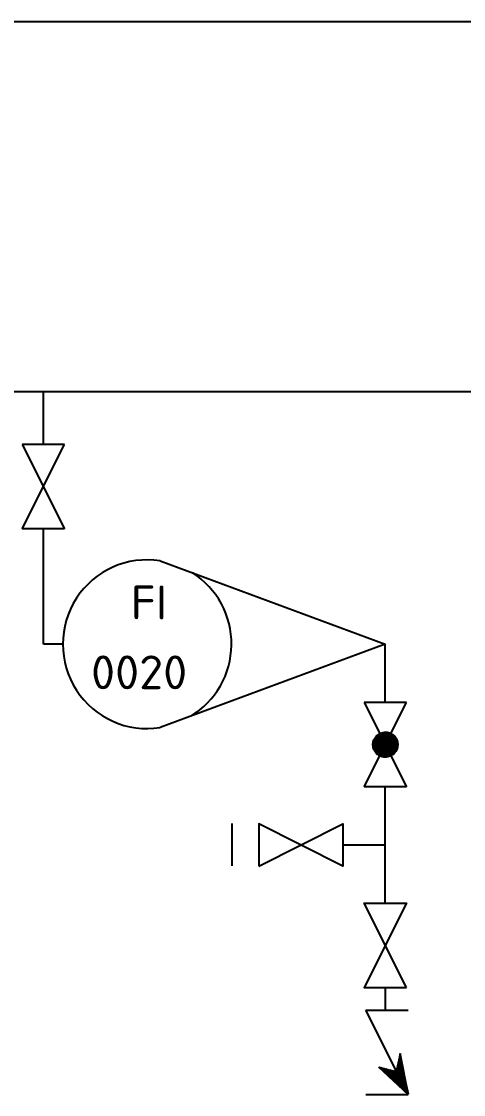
# Model space of a CAD drawing. Extents: x 270 to 589, y 86 to 206.
# Drawn here: x 399.232 to 401.068, y 111.146 to 115.597 of the extents above; entities that cross this region are included whole.
import ezdxf

# ---------------------------------------------------------------- set-up
doc = ezdxf.new("R2010")
doc.units = 0
doc.header["$MEASUREMENT"] = 0
doc.layers.get('0').update_dxf_attribs({"linetype": 'CONTINUOUS'})
doc.layers.add('IN-MAJ-PROC', color=3, linetype='CONTINUOUS')
doc.layers.add('IN-MIN-PROC', color=7, linetype='CONTINUOUS')
doc.styles.add('S1', font='SIMPLEX.shx')

msp = doc.modelspace()

# ---------------------------------------------------------------- hatches: boundary and pattern name
at = {"linetype": 'CONTINUOUS'}
h = msp.add_hatch(dxfattribs=at)
h.set_pattern_fill('ANSI31', color=2, scale=0.0014, angle=90, style=0)
h.set_pattern_definition([(135, (428.45833806, -248.9680968), (-0.00012374368671, -0.00012374368671), [])])
edge = h.paths.add_edge_path()
edge.add_arc((400.7433, 112.5973), 0.0516, 0, 360)

# ---------------------------------------------------------------- linework, layer by layer
at = {"color": 6, "linetype": 'CONTINUOUS'}
msp.add_line((271.0838, 115.597), (567.7018, 115.597, 0.5582), dxfattribs=at)
at = {"color": 5, "linetype": 'CONTINUOUS'}
for p, q in [((392.3479, 114.0621), (408.3524, 114.0621)), ((399.4043, 113.0139), (399.3233, 113.0139)), ((400.7429, 111.5896), (400.7429, 111.496))]:
    msp.add_line(p, q, dxfattribs=at)
at = {"color": 2}
for p, q in [((399.2358, 113.493), (399.4108, 113.843)), ((399.2358, 113.843), (399.4108, 113.493)), ((399.4108, 113.843), (399.2358, 113.843)), ((399.4108, 113.493), (399.2358, 113.493)), ((400.6554, 112.4224), (400.8304, 112.7724)), ((400.6554, 112.7724), (400.8304, 112.4224)), ((400.8304, 112.7724), (400.6554, 112.7724)), ((400.8304, 112.4224), (400.6554, 112.4224)), ((400.6623, 111.496), (400.8373, 111.496)), ((400.8373, 111.146), (400.6623, 111.496)), ((400.6623, 111.146), (400.8373, 111.146))]:
    msp.add_line(p, q, dxfattribs=at)
at = {"color": 2, "linetype": 'CONTINUOUS'}
for p, q in [((400.106, 112.2696), (400.106, 112.0942)), ((400.7901, 111.2405), (400.8032, 111.3031)), ((400.805, 111.3158), (400.7942, 111.2579)), ((400.8165, 111.2573), (400.7976, 111.2762)), ((400.798, 111.278), (400.7988, 111.2788)), ((400.8159, 111.2604), (400.798, 111.2783)), ((400.7981, 111.2732), (400.8012, 111.2763)), ((400.8153, 111.2635), (400.7984, 111.2804)), ((400.7985, 111.281), (400.8, 111.2825)), ((400.8147, 111.2666), (400.7988, 111.2825)), ((400.7991, 111.2841), (400.8012, 111.2862)), ((400.8141, 111.2697), (400.7992, 111.2845)), ((400.7994, 111.2769), (400.8025, 111.28)), ((400.8135, 111.2727), (400.7996, 111.2866)), ((400.7997, 111.2871), (400.8025, 111.2899)), ((400.8129, 111.2758), (400.8, 111.2887)), ((400.8123, 111.2789), (400.8004, 111.2908)), ((400.8006, 111.2905), (400.8037, 111.2936)), ((400.8006, 111.2806), (400.8037, 111.2837)), ((400.8117, 111.282), (400.8007, 111.2929)), ((400.8111, 111.285), (400.8011, 111.295)), ((400.8105, 111.2881), (400.8015, 111.2971)), ((400.8018, 111.2943), (400.8049, 111.2974)), ((400.8018, 111.2844), (400.8049, 111.2875)), ((400.8018, 111.2745), (400.8049, 111.2776)), ((400.8099, 111.2912), (400.8019, 111.2991)), ((400.802, 111.2993), (400.8025, 111.2998)), ((400.8093, 111.2943), (400.8023, 111.3012)), ((400.8025, 111.3024), (400.8037, 111.3035)), ((400.8087, 111.2973), (400.8027, 111.3033)), ((400.8031, 111.3054), (400.8049, 111.3073)), ((400.8081, 111.3004), (400.8031, 111.3054)), ((400.8031, 111.298), (400.8062, 111.3011)), ((400.8031, 111.2881), (400.8062, 111.2912)), ((400.8031, 111.2782), (400.8062, 111.2813)), ((400.8032, 111.3031), (400.8376, 111.1493)), ((400.8075, 111.3035), (400.8035, 111.3075)), ((400.8037, 111.3085), (400.806, 111.3108)), ((400.8068, 111.3066), (400.8039, 111.3096)), ((400.8043, 111.3116), (400.8056, 111.3129)), ((400.8062, 111.3097), (400.8043, 111.3116)), ((400.8043, 111.3017), (400.8072, 111.3046)), ((400.8043, 111.2918), (400.8074, 111.2949)), ((400.8043, 111.2819), (400.8074, 111.285)), ((400.8056, 111.3127), (400.8047, 111.3137)), ((400.8376, 111.1493), (400.805, 111.3158)), ((400.8056, 111.3054), (400.8068, 111.3067)), ((400.8056, 111.2955), (400.8085, 111.2984)), ((400.8056, 111.2856), (400.8086, 111.2887)), ((400.8056, 111.2757), (400.8086, 111.2788)), ((400.8068, 111.2992), (400.808, 111.3005)), ((400.8068, 111.2893), (400.8097, 111.2922)), ((400.8068, 111.2794), (400.8099, 111.2825)), ((400.808, 111.293), (400.8093, 111.2943)), ((400.808, 111.2831), (400.8109, 111.286)), ((400.808, 111.2732), (400.8111, 111.2763)), ((400.8093, 111.2868), (400.8105, 111.288)), ((400.8093, 111.2769), (400.8121, 111.2798)), ((400.8105, 111.2806), (400.8117, 111.2818)), ((400.8117, 111.2745), (400.8129, 111.2756)), ((400.7163, 111.2597), (400.7901, 111.2405)), ((400.8373, 111.146), (400.7163, 111.2597)), ((400.7377, 111.2396), (400.7181, 111.2592)), ((400.7183, 111.2578), (400.7194, 111.2589)), ((400.7202, 111.2571), (400.7214, 111.2584)), ((400.7209, 111.2554), (400.722, 111.2565)), ((400.7784, 111.2013), (400.7214, 111.2584)), ((400.7226, 111.2547), (400.7253, 111.2573)), ((400.7235, 111.253), (400.7245, 111.254)), ((400.8192, 111.1631), (400.7248, 111.2575)), ((400.7251, 111.2522), (400.7282, 111.2553)), ((400.726, 111.2506), (400.727, 111.2516)), ((400.7264, 111.2559), (400.7273, 111.2568)), ((400.7276, 111.2497), (400.7307, 111.2528)), ((400.7286, 111.2482), (400.7295, 111.2491)), ((400.7288, 111.2534), (400.7312, 111.2558)), ((400.7301, 111.2472), (400.7332, 111.2503)), ((400.7311, 111.2458), (400.7319, 111.2466)), ((400.7313, 111.251), (400.7344, 111.254)), ((400.8376, 111.1496), (400.7315, 111.2558)), ((400.7325, 111.2547), (400.7332, 111.2553)), ((400.7325, 111.2448), (400.7356, 111.2479)), ((400.7337, 111.2434), (400.7344, 111.2441)), ((400.7338, 111.2485), (400.7369, 111.2516)), ((400.837, 111.1527), (400.7348, 111.2549)), ((400.735, 111.2522), (400.7371, 111.2543)), ((400.735, 111.2423), (400.7381, 111.2454)), ((400.7362, 111.241), (400.7369, 111.2417)), ((400.7363, 111.246), (400.7394, 111.2491)), ((400.7375, 111.2497), (400.7406, 111.2528)), ((400.7375, 111.2398), (400.7406, 111.2429)), ((400.8364, 111.1558), (400.7381, 111.254)), ((400.7387, 111.2534), (400.7391, 111.2538)), ((400.7387, 111.2435), (400.7418, 111.2466)), ((400.7388, 111.2386), (400.7394, 111.2392)), ((400.74, 111.2472), (400.7431, 111.2503)), ((400.74, 111.2374), (400.7431, 111.2404)), ((400.7412, 111.251), (400.743, 111.2527)), ((400.7412, 111.2411), (400.7443, 111.2441)), ((400.7413, 111.2362), (400.7418, 111.2367)), ((400.8358, 111.1589), (400.7415, 111.2531)), ((400.7424, 111.2448), (400.7455, 111.2479)), ((400.7426, 111.235), (400.7455, 111.238)), ((400.7437, 111.2485), (400.7468, 111.2516)), ((400.7437, 111.2386), (400.7468, 111.2417)), ((400.7439, 111.2338), (400.7443, 111.2342)), ((400.8352, 111.1619), (400.7448, 111.2523)), ((400.7449, 111.2522), (400.745, 111.2522)), ((400.7449, 111.2423), (400.748, 111.2454)), ((400.7451, 111.2326), (400.748, 111.2355)), ((400.7462, 111.246), (400.7493, 111.2491)), ((400.7462, 111.2361), (400.7493, 111.2392)), ((400.7464, 111.2314), (400.7468, 111.2318)), ((400.7474, 111.2497), (400.7489, 111.2512)), ((400.7474, 111.2398), (400.7505, 111.2429)), ((400.7477, 111.2302), (400.7505, 111.233)), ((400.8346, 111.165), (400.7482, 111.2514)), ((400.7486, 111.2435), (400.7517, 111.2466)), ((400.7486, 111.2336), (400.7517, 111.2367)), ((400.7499, 111.2472), (400.7528, 111.2502)), ((400.7499, 111.2373), (400.753, 111.2404)), ((400.7511, 111.2411), (400.7542, 111.2441)), ((400.7511, 111.2312), (400.7542, 111.2342)), ((400.834, 111.1681), (400.7515, 111.2505)), ((400.7523, 111.2448), (400.7554, 111.2479)), ((400.7523, 111.2349), (400.7554, 111.238)), ((400.7536, 111.2485), (400.7548, 111.2497)), ((400.7536, 111.2386), (400.7567, 111.2417)), ((400.7536, 111.2287), (400.7567, 111.2318)), ((400.7548, 111.2423), (400.7579, 111.2454)), ((400.7548, 111.2324), (400.7579, 111.2355)), ((400.8334, 111.1712), (400.7549, 111.2497)), ((400.7561, 111.246), (400.7587, 111.2487)), ((400.7561, 111.2361), (400.7592, 111.2392)), ((400.7573, 111.2398), (400.7604, 111.2429)), ((400.7573, 111.2299), (400.7604, 111.233)), ((400.8328, 111.1742), (400.7582, 111.2488)), ((400.7585, 111.2435), (400.7616, 111.2466)), ((400.7585, 111.2336), (400.7616, 111.2367)), ((400.7598, 111.2472), (400.7607, 111.2481)), ((400.7598, 111.2373), (400.7629, 111.2404)), ((400.761, 111.2411), (400.7641, 111.2441)), ((400.761, 111.2312), (400.7641, 111.2342)), ((400.8322, 111.1773), (400.7616, 111.2479)), ((400.7622, 111.2448), (400.7646, 111.2471)), ((400.7622, 111.2349), (400.7653, 111.238)), ((400.7635, 111.2386), (400.7666, 111.2417)), ((400.7635, 111.2287), (400.7666, 111.2318)), ((400.7647, 111.2423), (400.7678, 111.2454)), ((400.7647, 111.2324), (400.7678, 111.2355)), ((400.8316, 111.1804), (400.7649, 111.247)), ((400.766, 111.246), (400.7666, 111.2466)), ((400.766, 111.2361), (400.7691, 111.2392)), ((400.7672, 111.2398), (400.7703, 111.2429)), ((400.7672, 111.2299), (400.7703, 111.233)), ((400.831, 111.1835), (400.7683, 111.2462)), ((400.7684, 111.2435), (400.7705, 111.2456)), ((400.7684, 111.2336), (400.7715, 111.2367)), ((400.7697, 111.2373), (400.7728, 111.2404)), ((400.7709, 111.2411), (400.774, 111.2441)), ((400.7709, 111.2312), (400.774, 111.2342)), ((400.8303, 111.1866), (400.7716, 111.2453)), ((400.7721, 111.2448), (400.7725, 111.2451)), ((400.7721, 111.2349), (400.7752, 111.238)), ((400.7734, 111.2386), (400.7765, 111.2417)), ((400.7734, 111.2287), (400.7765, 111.2318)), ((400.7746, 111.2423), (400.7764, 111.2441)), ((400.7746, 111.2324), (400.7777, 111.2355)), ((400.8297, 111.1896), (400.775, 111.2444)), ((400.7759, 111.2361), (400.779, 111.2392)), ((400.7771, 111.2398), (400.7802, 111.2429)), ((400.7771, 111.2299), (400.7802, 111.233)), ((400.8291, 111.1927), (400.7783, 111.2436)), ((400.7783, 111.2435), (400.7783, 111.2435)), ((400.7783, 111.2336), (400.7814, 111.2367)), ((400.7796, 111.2373), (400.7827, 111.2404)), ((400.7808, 111.2411), (400.7839, 111.2441)), ((400.7808, 111.2312), (400.7839, 111.2342)), ((400.8285, 111.1958), (400.7817, 111.2427)), ((400.782, 111.2448), (400.7851, 111.2479)), ((400.782, 111.2349), (400.7851, 111.238)), ((400.7833, 111.2386), (400.7864, 111.2417)), ((400.7833, 111.2287), (400.7864, 111.2318)), ((400.7845, 111.2423), (400.7876, 111.2454)), ((400.7845, 111.2324), (400.7876, 111.2355)), ((400.8279, 111.1989), (400.785, 111.2418)), ((400.7858, 111.246), (400.7889, 111.2491)), ((400.7858, 111.2361), (400.7889, 111.2392)), ((400.787, 111.2497), (400.7901, 111.2528)), ((400.787, 111.2398), (400.7901, 111.2429)), ((400.787, 111.2299), (400.7901, 111.233)), ((400.7882, 111.2435), (400.7913, 111.2466)), ((400.7882, 111.2336), (400.7913, 111.2367)), ((400.8273, 111.2019), (400.7883, 111.2409)), ((400.7895, 111.2472), (400.7926, 111.2503)), ((400.7895, 111.2373), (400.7926, 111.2404)), ((400.7907, 111.251), (400.7938, 111.254)), ((400.7907, 111.2411), (400.7938, 111.2441)), ((400.7907, 111.2312), (400.7938, 111.2342)), ((400.7919, 111.2547), (400.795, 111.2578)), ((400.7919, 111.2448), (400.795, 111.2479)), ((400.7919, 111.2349), (400.795, 111.238)), ((400.7932, 111.2485), (400.7963, 111.2516)), ((400.7932, 111.2386), (400.7963, 111.2417)), ((400.7932, 111.2287), (400.7963, 111.2318)), ((400.7944, 111.2522), (400.7975, 111.2553)), ((400.7944, 111.2423), (400.7975, 111.2454)), ((400.7944, 111.2324), (400.7975, 111.2355)), ((400.7945, 111.2597), (400.7963, 111.2615)), ((400.8213, 111.2327), (400.7945, 111.2595)), ((400.8207, 111.2358), (400.7949, 111.2616)), ((400.7951, 111.2628), (400.7975, 111.2652)), ((400.8201, 111.2389), (400.7953, 111.2637)), ((400.7957, 111.2658), (400.7988, 111.2689)), ((400.8195, 111.242), (400.7957, 111.2658)), ((400.7957, 111.2559), (400.7988, 111.259)), ((400.7957, 111.246), (400.7988, 111.2491)), ((400.7957, 111.2361), (400.7988, 111.2392)), ((400.8189, 111.245), (400.7961, 111.2679)), ((400.8183, 111.2481), (400.7964, 111.27)), ((400.8177, 111.2512), (400.7968, 111.272)), ((400.7969, 111.2695), (400.8, 111.2726)), ((400.7969, 111.2596), (400.8, 111.2627)), ((400.7969, 111.2497), (400.8, 111.2528)), ((400.7969, 111.2398), (400.8, 111.2429)), ((400.7969, 111.2299), (400.8, 111.233)), ((400.8171, 111.2543), (400.7972, 111.2741)), ((400.7974, 111.2749), (400.7975, 111.2751)), ((400.7981, 111.2633), (400.8012, 111.2664)), ((400.7981, 111.2534), (400.8012, 111.2565)), ((400.7981, 111.2435), (400.8012, 111.2466)), ((400.7981, 111.2336), (400.8012, 111.2367)), ((400.7994, 111.267), (400.8025, 111.2701)), ((400.7994, 111.2571), (400.8025, 111.2602)), ((400.7994, 111.2472), (400.8025, 111.2503)), ((400.7994, 111.2373), (400.8025, 111.2404)), ((400.8006, 111.2707), (400.8037, 111.2738)), ((400.8006, 111.2609), (400.8037, 111.2639)), ((400.8006, 111.251), (400.8037, 111.254)), ((400.8006, 111.2411), (400.8037, 111.2441)), ((400.8006, 111.2312), (400.8037, 111.2342)), ((400.8018, 111.2646), (400.8049, 111.2677)), ((400.8018, 111.2547), (400.8049, 111.2578)), ((400.8018, 111.2448), (400.8049, 111.2479)), ((400.8018, 111.2349), (400.8049, 111.238)), ((400.8031, 111.2683), (400.8062, 111.2714)), ((400.8031, 111.2584), (400.8062, 111.2615)), ((400.8031, 111.2485), (400.8062, 111.2516)), ((400.8031, 111.2386), (400.8062, 111.2417)), ((400.8031, 111.2287), (400.8062, 111.2318)), ((400.8043, 111.272), (400.8074, 111.2751)), ((400.8043, 111.2621), (400.8074, 111.2652)), ((400.8043, 111.2522), (400.8074, 111.2553)), ((400.8043, 111.2423), (400.8074, 111.2454)), ((400.8043, 111.2324), (400.8074, 111.2355)), ((400.8056, 111.2658), (400.8086, 111.2689)), ((400.8056, 111.2559), (400.8086, 111.259)), ((400.8056, 111.246), (400.8086, 111.2491)), ((400.8056, 111.2361), (400.8086, 111.2392)), ((400.8068, 111.2695), (400.8099, 111.2726)), ((400.8068, 111.2596), (400.8099, 111.2627)), ((400.8068, 111.2497), (400.8099, 111.2528)), ((400.8068, 111.2398), (400.8099, 111.2429)), ((400.8068, 111.2299), (400.8099, 111.233)), ((400.808, 111.2633), (400.8111, 111.2664)), ((400.808, 111.2534), (400.8111, 111.2565)), ((400.808, 111.2435), (400.8111, 111.2466)), ((400.808, 111.2336), (400.8111, 111.2367)), ((400.8093, 111.267), (400.8124, 111.2701)), ((400.8093, 111.2571), (400.8124, 111.2602)), ((400.8093, 111.2472), (400.8124, 111.2503)), ((400.8093, 111.2373), (400.8124, 111.2404)), ((400.8105, 111.2707), (400.8133, 111.2736)), ((400.8105, 111.2609), (400.8136, 111.2639)), ((400.8105, 111.251), (400.8136, 111.254)), ((400.8105, 111.2411), (400.8136, 111.2441)), ((400.8105, 111.2312), (400.8136, 111.2342)), ((400.8117, 111.2646), (400.8145, 111.2673)), ((400.8117, 111.2547), (400.8148, 111.2578)), ((400.8117, 111.2448), (400.8148, 111.2479)), ((400.8117, 111.2349), (400.8148, 111.238)), ((400.813, 111.2683), (400.8141, 111.2694)), ((400.813, 111.2584), (400.8157, 111.2611)), ((400.813, 111.2485), (400.8161, 111.2516)), ((400.813, 111.2386), (400.8161, 111.2417)), ((400.813, 111.2287), (400.8161, 111.2318)), ((400.8142, 111.2621), (400.8153, 111.2632)), ((400.8142, 111.2522), (400.817, 111.2549)), ((400.8142, 111.2423), (400.8173, 111.2454)), ((400.8142, 111.2324), (400.8173, 111.2355)), ((400.8155, 111.2559), (400.8166, 111.257)), ((400.8155, 111.246), (400.8182, 111.2487)), ((400.8155, 111.2361), (400.8185, 111.2392)), ((400.8167, 111.2497), (400.8178, 111.2508)), ((400.8167, 111.2398), (400.8194, 111.2425)), ((400.8167, 111.2299), (400.8198, 111.233)), ((400.8179, 111.2435), (400.819, 111.2446)), ((400.8179, 111.2336), (400.8206, 111.2363)), ((400.8192, 111.2373), (400.8202, 111.2384)), ((400.8204, 111.2312), (400.8214, 111.2322)), ((400.749, 111.229), (400.7493, 111.2293)), ((400.7503, 111.2278), (400.753, 111.2305)), ((400.7515, 111.2266), (400.7517, 111.2268)), ((400.7528, 111.2254), (400.7554, 111.2281)), ((400.7541, 111.2242), (400.7542, 111.2243)), ((400.7554, 111.223), (400.7579, 111.2256)), ((400.7561, 111.2262), (400.7592, 111.2293)), ((400.7566, 111.2218), (400.7567, 111.2219)), ((400.7579, 111.2206), (400.7604, 111.2231)), ((400.7585, 111.2237), (400.7616, 111.2268)), ((400.7598, 111.2274), (400.7629, 111.2305)), ((400.7605, 111.2182), (400.7629, 111.2206)), ((400.761, 111.2213), (400.7641, 111.2243)), ((400.7622, 111.225), (400.7653, 111.2281)), ((400.763, 111.2158), (400.7653, 111.2182)), ((400.7635, 111.2188), (400.7666, 111.2219)), ((400.7647, 111.2225), (400.7678, 111.2256)), ((400.7656, 111.2134), (400.7678, 111.2157)), ((400.766, 111.2262), (400.7691, 111.2293)), ((400.766, 111.2163), (400.7691, 111.2194)), ((400.7672, 111.22), (400.7703, 111.2231)), ((400.7681, 111.211), (400.7703, 111.2132)), ((400.7684, 111.2237), (400.7715, 111.2268)), ((400.7684, 111.2138), (400.7715, 111.2169)), ((400.7697, 111.2274), (400.7728, 111.2305)), ((400.7697, 111.2175), (400.7728, 111.2206)), ((400.7707, 111.2086), (400.7728, 111.2107)), ((400.7709, 111.2213), (400.774, 111.2243)), ((400.7709, 111.2114), (400.774, 111.2144)), ((400.7721, 111.225), (400.7752, 111.2281)), ((400.7721, 111.2151), (400.7752, 111.2182)), ((400.7732, 111.2062), (400.7752, 111.2083)), ((400.7734, 111.2188), (400.7765, 111.2219)), ((400.7734, 111.2089), (400.7765, 111.212)), ((400.7746, 111.2225), (400.7777, 111.2256)), ((400.7746, 111.2126), (400.7777, 111.2157)), ((400.7758, 111.2038), (400.7777, 111.2058)), ((400.7759, 111.2262), (400.779, 111.2293)), ((400.7759, 111.2163), (400.779, 111.2194)), ((400.7759, 111.2064), (400.779, 111.2095)), ((400.7771, 111.22), (400.7802, 111.2231)), ((400.7771, 111.2101), (400.7802, 111.2132)), ((400.7783, 111.2237), (400.7814, 111.2268)), ((400.7783, 111.2138), (400.7814, 111.2169)), ((400.7783, 111.2039), (400.7814, 111.207)), ((400.7783, 111.2014), (400.7802, 111.2033)), ((400.7796, 111.2274), (400.7827, 111.2305)), ((400.7796, 111.2175), (400.7827, 111.2206)), ((400.7796, 111.2076), (400.7827, 111.2107)), ((400.7808, 111.2213), (400.7839, 111.2243)), ((400.7808, 111.2114), (400.7839, 111.2144)), ((400.7808, 111.2015), (400.7839, 111.2045)), ((400.7809, 111.1991), (400.7827, 111.2008)), ((400.782, 111.225), (400.7851, 111.2281)), ((400.782, 111.2151), (400.7851, 111.2182)), ((400.782, 111.2052), (400.7851, 111.2083)), ((400.7833, 111.2188), (400.7864, 111.2219)), ((400.7833, 111.2089), (400.7864, 111.212)), ((400.7833, 111.199), (400.7864, 111.2021)), ((400.7834, 111.1967), (400.7851, 111.1984)), ((400.7845, 111.2225), (400.7876, 111.2256)), ((400.7845, 111.2126), (400.7876, 111.2157)), ((400.7845, 111.2027), (400.7876, 111.2058)), ((400.7858, 111.2262), (400.7889, 111.2293)), ((400.7858, 111.2163), (400.7889, 111.2194)), ((400.7858, 111.2064), (400.7889, 111.2095)), ((400.7858, 111.1965), (400.7889, 111.1996)), ((400.786, 111.1943), (400.7876, 111.1959)), ((400.787, 111.22), (400.7901, 111.2231)), ((400.787, 111.2101), (400.7901, 111.2132)), ((400.787, 111.2002), (400.7901, 111.2033)), ((400.7882, 111.2237), (400.7913, 111.2268)), ((400.7882, 111.2138), (400.7913, 111.2169)), ((400.7882, 111.2039), (400.7913, 111.207)), ((400.7882, 111.194), (400.7913, 111.1971)), ((400.7885, 111.1919), (400.7901, 111.1934)), ((400.7895, 111.2274), (400.7926, 111.2305)), ((400.7895, 111.2175), (400.7926, 111.2206)), ((400.7895, 111.2076), (400.7926, 111.2107)), ((400.7895, 111.1977), (400.7926, 111.2008)), ((400.7907, 111.2213), (400.7938, 111.2243)), ((400.7907, 111.2114), (400.7938, 111.2144)), ((400.7907, 111.2015), (400.7938, 111.2045)), ((400.7907, 111.1916), (400.7938, 111.1946)), ((400.7911, 111.1895), (400.7926, 111.1909)), ((400.7919, 111.225), (400.795, 111.2281)), ((400.7919, 111.2151), (400.795, 111.2182)), ((400.7919, 111.2052), (400.795, 111.2083)), ((400.7919, 111.1953), (400.795, 111.1984)), ((400.7932, 111.2188), (400.7963, 111.2219)), ((400.7932, 111.2089), (400.7963, 111.212)), ((400.7932, 111.199), (400.7963, 111.2021)), ((400.7932, 111.1891), (400.7963, 111.1922)), ((400.7936, 111.1871), (400.795, 111.1885)), ((400.7944, 111.2225), (400.7975, 111.2256)), ((400.7944, 111.2126), (400.7975, 111.2157)), ((400.7944, 111.2027), (400.7975, 111.2058)), ((400.7944, 111.1928), (400.7975, 111.1959)), ((400.7957, 111.2262), (400.7988, 111.2293)), ((400.7957, 111.2163), (400.7988, 111.2194)), ((400.7957, 111.2064), (400.7988, 111.2095)), ((400.7957, 111.1965), (400.7988, 111.1996)), ((400.7957, 111.1866), (400.7988, 111.1897)), ((400.7969, 111.22), (400.8, 111.2231)), ((400.7969, 111.2101), (400.8, 111.2132)), ((400.7969, 111.2002), (400.8, 111.2033)), ((400.7969, 111.1903), (400.8, 111.1934)), ((400.7981, 111.2237), (400.8012, 111.2268)), ((400.7981, 111.2138), (400.8012, 111.2169)), ((400.7981, 111.2039), (400.8012, 111.207)), ((400.7981, 111.194), (400.8012, 111.1971)), ((400.7981, 111.1841), (400.8012, 111.1872)), ((400.7994, 111.2274), (400.8025, 111.2305)), ((400.7994, 111.2175), (400.8025, 111.2206)), ((400.7994, 111.2076), (400.8025, 111.2107)), ((400.7994, 111.1977), (400.8025, 111.2008)), ((400.7994, 111.1878), (400.8025, 111.1909)), ((400.8006, 111.2213), (400.8037, 111.2243)), ((400.8006, 111.2114), (400.8037, 111.2144)), ((400.8006, 111.2015), (400.8037, 111.2045)), ((400.8006, 111.1916), (400.8037, 111.1946)), ((400.8018, 111.225), (400.8049, 111.2281)), ((400.8018, 111.2151), (400.8049, 111.2182)), ((400.8018, 111.2052), (400.8049, 111.2083)), ((400.8018, 111.1953), (400.8049, 111.1984)), ((400.8018, 111.1854), (400.8049, 111.1885)), ((400.8031, 111.2188), (400.8062, 111.2219)), ((400.8031, 111.2089), (400.8062, 111.212)), ((400.8031, 111.199), (400.8062, 111.2021)), ((400.8031, 111.1891), (400.8062, 111.1922)), ((400.8043, 111.2225), (400.8074, 111.2256)), ((400.8043, 111.2126), (400.8074, 111.2157)), ((400.8043, 111.2027), (400.8074, 111.2058)), ((400.8043, 111.1928), (400.8074, 111.1959)), ((400.8056, 111.2262), (400.8086, 111.2293)), ((400.8056, 111.2163), (400.8086, 111.2194)), ((400.8056, 111.2064), (400.8086, 111.2095)), ((400.8056, 111.1965), (400.8086, 111.1996)), ((400.8056, 111.1866), (400.8086, 111.1897)), ((400.8068, 111.22), (400.8099, 111.2231)), ((400.8068, 111.2101), (400.8099, 111.2132)), ((400.8068, 111.2002), (400.8099, 111.2033)), ((400.8068, 111.1903), (400.8099, 111.1934)), ((400.808, 111.2237), (400.8111, 111.2268)), ((400.808, 111.2138), (400.8111, 111.2169)), ((400.808, 111.2039), (400.8111, 111.207)), ((400.808, 111.194), (400.8111, 111.1971)), ((400.808, 111.1841), (400.8111, 111.1872)), ((400.8093, 111.2274), (400.8124, 111.2305)), ((400.8093, 111.2175), (400.8124, 111.2206)), ((400.8093, 111.2076), (400.8124, 111.2107)), ((400.8093, 111.1977), (400.8124, 111.2008)), ((400.8093, 111.1878), (400.8124, 111.1909)), ((400.8105, 111.2213), (400.8136, 111.2243)), ((400.8105, 111.2114), (400.8136, 111.2144)), ((400.8105, 111.2015), (400.8136, 111.2045)), ((400.8105, 111.1916), (400.8136, 111.1946)), ((400.8117, 111.225), (400.8148, 111.2281)), ((400.8117, 111.2151), (400.8148, 111.2182)), ((400.8117, 111.2052), (400.8148, 111.2083)), ((400.8117, 111.1953), (400.8148, 111.1984)), ((400.8117, 111.1854), (400.8148, 111.1885)), ((400.813, 111.2188), (400.8161, 111.2219)), ((400.813, 111.2089), (400.8161, 111.212)), ((400.813, 111.199), (400.8161, 111.2021)), ((400.813, 111.1891), (400.8161, 111.1922)), ((400.8142, 111.2225), (400.8173, 111.2256)), ((400.8142, 111.2126), (400.8173, 111.2157)), ((400.8142, 111.2027), (400.8173, 111.2058)), ((400.8142, 111.1928), (400.8173, 111.1959)), ((400.8155, 111.2262), (400.8185, 111.2293)), ((400.8155, 111.2163), (400.8185, 111.2194)), ((400.8155, 111.2064), (400.8185, 111.2095)), ((400.8155, 111.1965), (400.8185, 111.1996)), ((400.8155, 111.1866), (400.8185, 111.1897)), ((400.8167, 111.22), (400.8198, 111.2231)), ((400.8167, 111.2101), (400.8198, 111.2132)), ((400.8167, 111.2002), (400.8198, 111.2033)), ((400.8167, 111.1903), (400.8198, 111.1934)), ((400.8179, 111.2237), (400.821, 111.2268)), ((400.8179, 111.2138), (400.821, 111.2169)), ((400.8179, 111.2039), (400.821, 111.207)), ((400.8179, 111.194), (400.821, 111.1971)), ((400.8179, 111.1841), (400.821, 111.1872)), ((400.8192, 111.2274), (400.8218, 111.2301)), ((400.8192, 111.2175), (400.8223, 111.2206)), ((400.8192, 111.2076), (400.8223, 111.2107)), ((400.8192, 111.1977), (400.8223, 111.2008)), ((400.8192, 111.1878), (400.8223, 111.1909)), ((400.8204, 111.2213), (400.823, 111.2239)), ((400.8204, 111.2114), (400.8235, 111.2144)), ((400.8204, 111.2015), (400.8235, 111.2045)), ((400.8204, 111.1916), (400.8235, 111.1946)), ((400.8216, 111.225), (400.8226, 111.226)), ((400.8216, 111.2151), (400.8243, 111.2177)), ((400.8216, 111.2052), (400.8247, 111.2083)), ((400.8216, 111.1953), (400.8247, 111.1984)), ((400.8216, 111.1854), (400.8247, 111.1885)), ((400.8229, 111.2188), (400.8239, 111.2197)), ((400.8229, 111.2089), (400.8255, 111.2115)), ((400.8229, 111.199), (400.826, 111.2021)), ((400.8229, 111.1891), (400.826, 111.1922)), ((400.8241, 111.2126), (400.8251, 111.2135)), ((400.8241, 111.2027), (400.8267, 111.2053)), ((400.8241, 111.1928), (400.8272, 111.1959)), ((400.8254, 111.2064), (400.8263, 111.2073)), ((400.8254, 111.1965), (400.8279, 111.1991)), ((400.8254, 111.1866), (400.8284, 111.1897)), ((400.8266, 111.2002), (400.8275, 111.2011)), ((400.8266, 111.1903), (400.8291, 111.1928)), ((400.8278, 111.194), (400.8287, 111.1949)), ((400.8278, 111.1841), (400.8303, 111.1866)), ((400.8291, 111.1878), (400.8299, 111.1887)), ((400.7962, 111.1847), (400.7975, 111.186)), ((400.7987, 111.1823), (400.8, 111.1835)), ((400.8006, 111.1817), (400.8037, 111.1847)), ((400.8013, 111.1799), (400.8025, 111.181)), ((400.8031, 111.1792), (400.8062, 111.1823)), ((400.8039, 111.1775), (400.8049, 111.1786)), ((400.8043, 111.1829), (400.8074, 111.186)), ((400.8056, 111.1767), (400.8086, 111.1798)), ((400.8064, 111.1751), (400.8074, 111.1761)), ((400.8068, 111.1804), (400.8099, 111.1835)), ((400.808, 111.1742), (400.8111, 111.1773)), ((400.809, 111.1727), (400.8099, 111.1736)), ((400.8093, 111.1779), (400.8124, 111.181)), ((400.8105, 111.1817), (400.8136, 111.1847)), ((400.8105, 111.1718), (400.8136, 111.1748)), ((400.8115, 111.1703), (400.8124, 111.1711)), ((400.8117, 111.1755), (400.8148, 111.1786)), ((400.813, 111.1792), (400.8161, 111.1823)), ((400.813, 111.1693), (400.8161, 111.1724)), ((400.8141, 111.1679), (400.8148, 111.1687)), ((400.8142, 111.1829), (400.8173, 111.186)), ((400.8142, 111.173), (400.8173, 111.1761)), ((400.8155, 111.1767), (400.8185, 111.1798)), ((400.8155, 111.1668), (400.8185, 111.1699)), ((400.8166, 111.1655), (400.8173, 111.1662)), ((400.8167, 111.1804), (400.8198, 111.1835)), ((400.8167, 111.1705), (400.8198, 111.1736)), ((400.8179, 111.1742), (400.821, 111.1773)), ((400.8179, 111.1643), (400.821, 111.1674)), ((400.8192, 111.1779), (400.8223, 111.181)), ((400.8192, 111.168), (400.8223, 111.1711)), ((400.8192, 111.1631), (400.8198, 111.1637)), ((400.8204, 111.1817), (400.8235, 111.1847)), ((400.8204, 111.1718), (400.8235, 111.1748)), ((400.8204, 111.1619), (400.8235, 111.1649)), ((400.8216, 111.1755), (400.8247, 111.1786)), ((400.8216, 111.1656), (400.8247, 111.1687)), ((400.8217, 111.1607), (400.8223, 111.1612)), ((400.8229, 111.1792), (400.826, 111.1823)), ((400.8229, 111.1693), (400.826, 111.1724)), ((400.823, 111.1595), (400.826, 111.1625)), ((400.8241, 111.1829), (400.8272, 111.186)), ((400.8241, 111.173), (400.8272, 111.1761)), ((400.8241, 111.1631), (400.8272, 111.1662)), ((400.8243, 111.1583), (400.8247, 111.1588)), ((400.8254, 111.1767), (400.8284, 111.1798)), ((400.8254, 111.1668), (400.8284, 111.1699)), ((400.8255, 111.1571), (400.8284, 111.16)), ((400.8266, 111.1804), (400.8297, 111.1835)), ((400.8266, 111.1705), (400.8297, 111.1736)), ((400.8266, 111.1606), (400.8297, 111.1637)), ((400.8268, 111.1559), (400.8272, 111.1563)), ((400.8278, 111.1742), (400.8309, 111.1773)), ((400.8278, 111.1643), (400.8309, 111.1674)), ((400.8281, 111.1547), (400.8309, 111.1575)), ((400.8291, 111.1779), (400.8316, 111.1804)), ((400.8291, 111.168), (400.8322, 111.1711)), ((400.8291, 111.1581), (400.8322, 111.1612)), ((400.8294, 111.1535), (400.8297, 111.1538)), ((400.8303, 111.1817), (400.8311, 111.1825)), ((400.8303, 111.1718), (400.8328, 111.1742)), ((400.8303, 111.1619), (400.8334, 111.1649)), ((400.8307, 111.1523), (400.8334, 111.155)), ((400.8315, 111.1755), (400.8324, 111.1763)), ((400.8315, 111.1656), (400.834, 111.168)), ((400.8315, 111.1557), (400.8346, 111.1588)), ((400.8319, 111.1511), (400.8322, 111.1513)), ((400.8328, 111.1693), (400.8336, 111.1701)), ((400.8328, 111.1594), (400.8352, 111.1618)), ((400.8332, 111.1499), (400.8359, 111.1526)), ((400.834, 111.1631), (400.8348, 111.1639)), ((400.834, 111.1532), (400.8364, 111.1556)), ((400.8345, 111.1487), (400.8346, 111.1489)), ((400.8353, 111.1569), (400.836, 111.1577)), ((400.8358, 111.1475), (400.8376, 111.1494)), ((400.8365, 111.1507), (400.8372, 111.1515))]:
    msp.add_line(p, q, dxfattribs=at)
at = {"color": 2}
for points in [[(400.2173, 112.0935), (400.5673, 112.2685), (400.5673, 112.0935), (400.2173, 112.2685)], [(400.8304, 111.5896), (400.6554, 111.9396), (400.8304, 111.9396), (400.6554, 111.5896)]]:
    msp.add_lwpolyline(points, close=True, dxfattribs=at)
at = {"color": 2, "linetype": 'CONTINUOUS'}
msp.add_circle((400.7433, 112.5973), 0.0516, dxfattribs=at)
for centre, radius, start, end in [((399.7543, 113.0139), 0.35, 81.1529, 278.8471), ((399.7543, 113.0148), 0.3501, 301.1189, 57.4379)]:
    msp.add_arc(centre, radius, start, end)
at = {"layer": 'IN-MAJ-PROC', "color": 5, "linetype": 'CONTINUOUS'}
msp.add_line((400.7429, 112.181), (400.5673, 112.181), dxfattribs=at)
at = {"layer": 'IN-MIN-PROC', "color": 5}
for p, q in [((399.3233, 113.843), (399.3233, 114.0621)), ((399.3233, 113.0139), (399.3233, 113.493)), ((400.7429, 112.7724), (400.7429, 113.0139)), ((400.7429, 111.9396), (400.7429, 112.4224))]:
    msp.add_line(p, q, dxfattribs=at)
at = {"layer": 'IN-MIN-PROC', "color": 7}
for p, q in [((399.8082, 113.3597), (400.7429, 113.0139)), ((400.7429, 113.0139), (399.8082, 112.668))]:
    msp.add_line(p, q, dxfattribs=at)

# ---------------------------------------------------------------- texts
at = {"color": 7, "linetype": 'CONTINUOUS', "style": 'S1'}
for s, p in [('FI', (399.6859, 113.1173)), ('0020', (399.5211, 112.8273))]:
    msp.add_text(s, height=0.14, dxfattribs=at).set_placement(p)

doc.saveas('drawing.dxf')
